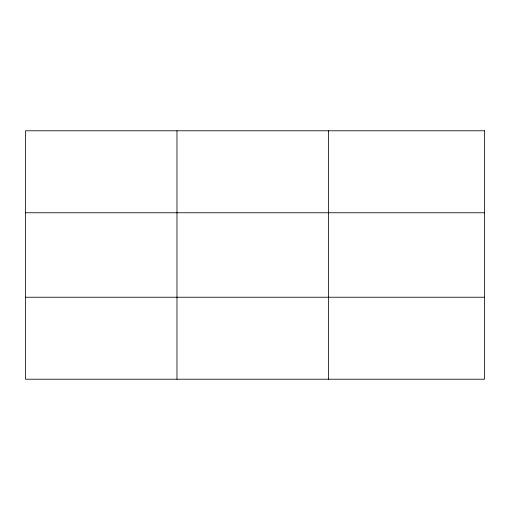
<?xml version="1.0" encoding="UTF-8"?>
<svg xmlns="http://www.w3.org/2000/svg" width="510" height="510" viewBox="0 0 510 510"><rect width="100%" height="100%" fill="white"/><g stroke="black" fill="none" stroke-linecap="round" stroke-linejoin="round"><path stroke-width="0.76" d="M176.97 379.21L176.97 130.789M328.44 379.21L328.44 130.789M25.5 212.766L484.5 212.766M25.5 297.234L484.5 297.234M484.5 130.789L484.5 379.21L25.5 379.21L25.5 130.789L484.5 130.789"/></g></svg>
